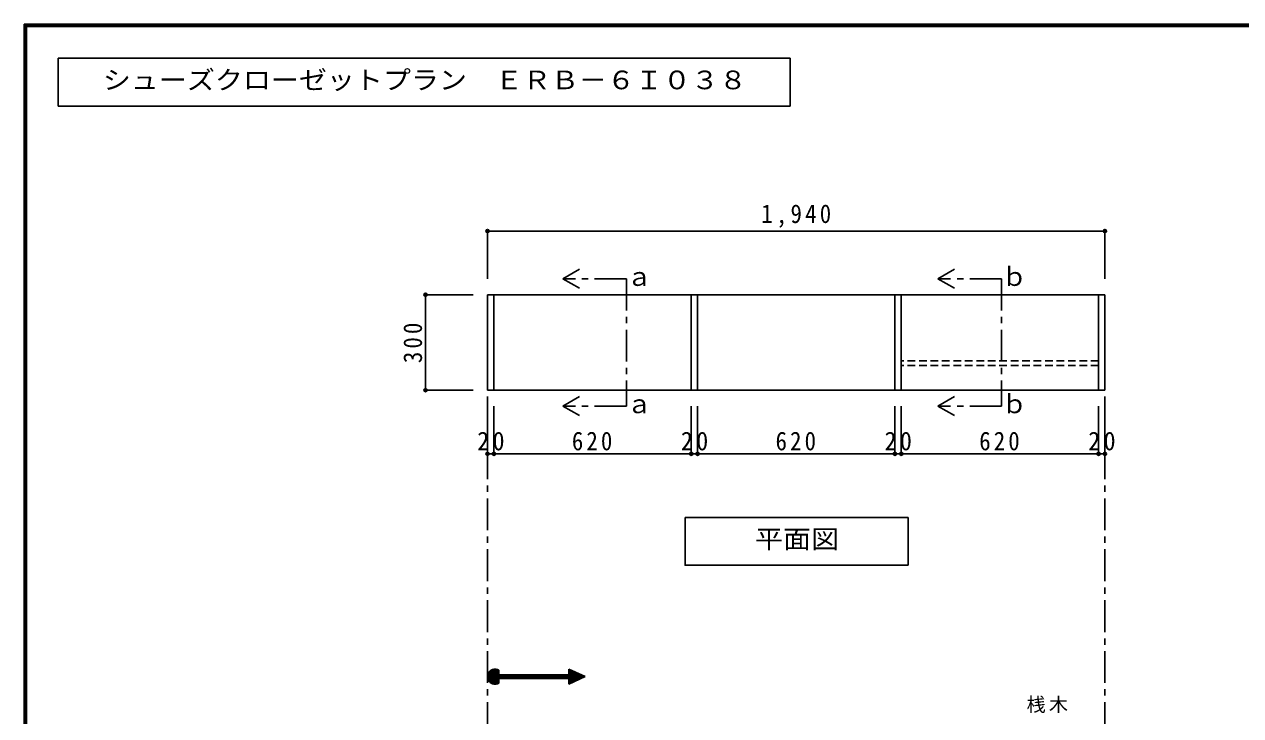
# Model space of a CAD drawing. Units: millimetres at full size, sheet at 1:20. Extents: x -3922 to 3878, y -2932 to 2722.
# Drawn here: x -3922 to -100, y 550 to 2722 of the extents above; entities that cross this region are included whole.
import ezdxf
from ezdxf.enums import TextEntityAlignment as Align

# ---------------------------------------------------------------- set-up
doc = ezdxf.new("R2010")
doc.units = ezdxf.units.MM
doc.header["$LTSCALE"] = 20
doc.header["$PDMODE"] = 32
doc.header["$PDSIZE"] = 10
doc.linetypes.add('CHAIN1', pattern=[8, 5, -1, 1, -1])
doc.linetypes.add('DASHED1', pattern=[1.8, 1.2, -0.6])
for name, color, linetype in [('0-2_本体', 2, 'Continuous'), ('0-3_固定棚', 3, 'Continuous'), ('0-4_可動棚', 3, 'Continuous'), ('0-6_ﾊﾟｲﾌﾟﾊﾝｶﾞｰ', 7, 'Continuous'), ('0-A_文字', 7, 'Continuous'), ('0-B_寸法', 4, 'Continuous'), ('F-1_枠', 6, 'Continuous')]:
    doc.layers.add(name, color=color, linetype=linetype)
doc.styles.add('ＭＳ ゴシック', font='')
doc.styles.get('ＭＳ ゴシック').set_extended_font_data('MS Gothic')

msp = doc.modelspace()

# ---------------------------------------------------------------- linework, layer by layer
at = {"layer": '0-2_本体'}
for p, q in [((-2466.53, 1872.73), (-2446.53, 1872.73)), ((-2466.53, 1572.73), (-2466.53, 1872.73)), ((-2446.53, 1572.73), (-2446.53, 1872.73)), ((-1826.53, 1572.73), (-1826.53, 1872.73)), ((-1826.53, 1872.73), (-1806.53, 1872.73)), ((-1186.53, 1572.73), (-1186.53, 1872.73)), ((-1186.53, 1872.73), (-1166.53, 1872.73)), ((-546.53, 1572.73), (-546.53, 1872.73)), ((-546.53, 1872.73), (-526.53, 1872.73)), ((-526.53, 1572.73), (-526.53, 1872.73)), ((-2466.53, 1572.73), (-2446.53, 1572.73)), ((-546.53, 1572.73), (-526.53, 1572.73))]:
    msp.add_line(p, q, dxfattribs=at)
for points in [[(-1826.53, 1572.73), (-1806.53, 1572.73), (-1806.53, 1872.73)], [(-1186.53, 1572.73), (-1166.53, 1572.73), (-1166.53, 1872.73)]]:
    msp.add_lwpolyline(points, dxfattribs=at)
at = {"layer": '0-3_固定棚'}
for p, q in [((-2446.53, 1872.73), (-1826.53, 1872.73)), ((-1806.53, 1872.73), (-1186.53, 1872.73)), ((-1166.53, 1872.73), (-546.53, 1872.73))]:
    msp.add_line(p, q, dxfattribs=at)
at = {"layer": '0-4_可動棚'}
msp.add_line((-2466.53, 1572.73), (-526.53, 1572.73), dxfattribs=at)
at = {"layer": '0-6_ﾊﾟｲﾌﾟﾊﾝｶﾞｰ', "color": 4, "linetype": 'DASHED1'}
for p, q in [((-546.53, 1665.21), (-1166.53, 1665.21)), ((-546.53, 1650.23), (-1166.53, 1650.23))]:
    msp.add_line(p, q, dxfattribs=at)
at = {"layer": '0-A_文字'}
for p, q in [((-3815.36, 2615.63), (-3815.36, 2465.63)), ((-1515.47, 2615.63), (-3815.36, 2615.63)), ((-1515.47, 2465.63), (-1515.47, 2615.63)), ((-3815.36, 2465.63), (-1515.47, 2465.63)), ((-2230.02, 1922.73), (-2178.06, 1952.73)), ((-1051.36, 1922.73), (-999.39, 1952.73)), ((-2230.02, 1922.73), (-2178.06, 1892.73)), ((-1051.36, 1922.73), (-999.39, 1892.73)), ((-2230.02, 1522.73), (-2178.06, 1552.73)), ((-1051.36, 1522.73), (-999.39, 1552.73)), ((-2230.02, 1522.73), (-2178.06, 1492.73)), ((-1051.36, 1522.73), (-999.39, 1492.73)), ((-1145.03, 1172.73), (-1846.03, 1172.73)), ((-1145.03, 1172.73), (-1145.03, 1022.73)), ((-2466.53, 672.25), (-2442.57, 696.2)), ((-2466.39, 675.22), (-2445.54, 696.06)), ((-2466.34, 669.61), (-2439.93, 696.02)), ((-2465.91, 667.21), (-2437.53, 695.58)), ((-2465.73, 678.71), (-2449.03, 695.4)), ((-2465.28, 665.01), (-2435.34, 694.96)), ((-2464.48, 662.98), (-2433.3, 694.16)), ((-2463.97, 683.29), (-2453.62, 693.65)), ((-2463.54, 661.09), (-2431.42, 693.22)), ((-2462.46, 659.34), (-2431.12, 690.69)), ((-2220.35, 666.7), (-2197.12, 689.93)), ((-2217.52, 666.7), (-2195.19, 689.03)), ((-2214.69, 666.7), (-2193.25, 688.13)), ((-2210.63, 696.21), (-2159.81, 672.6)), ((-2210.63, 678.49), (-2210.63, 696.21)), ((-2210.63, 693.39), (-2208.7, 695.31)), ((-2210.63, 690.56), (-2206.77, 694.42)), ((-2210.63, 687.73), (-2204.84, 693.52)), ((-2210.63, 684.9), (-2202.91, 692.62)), ((-2210.63, 682.07), (-2200.98, 691.72)), ((-2210.63, 679.24), (-2199.05, 690.83)), ((-2461.26, 657.72), (-2431.12, 687.86)), ((-2459.93, 656.22), (-2431.12, 685.03)), ((-2458.48, 654.84), (-2431.12, 682.21)), ((-2456.91, 653.58), (-2431.12, 679.38)), ((-2455.22, 652.44), (-2429.17, 678.49)), ((-2453.4, 651.44), (-2426.34, 678.49)), ((-2451.43, 650.57), (-2423.51, 678.49)), ((-2449.31, 649.87), (-2420.68, 678.49)), ((-2447.01, 649.34), (-2431.12, 665.23)), ((-2444.48, 649.04), (-2431.12, 662.41)), ((-2441.67, 649.02), (-2431.12, 659.58)), ((-2438.45, 649.41), (-2431.12, 656.75)), ((-2434.5, 650.54), (-2431.12, 653.92)), ((-2431.12, 666.7), (-2431.12, 652.15)), ((-2431.12, 666.7), (-2210.63, 666.7)), ((-2429.65, 666.7), (-2417.86, 678.49)), ((-2426.82, 666.7), (-2415.03, 678.49)), ((-2423.99, 666.7), (-2412.2, 678.49)), ((-2421.17, 666.7), (-2409.37, 678.49)), ((-2418.34, 666.7), (-2406.54, 678.49)), ((-2415.51, 666.7), (-2403.71, 678.49)), ((-2412.68, 666.7), (-2400.89, 678.49)), ((-2409.85, 666.7), (-2398.06, 678.49)), ((-2407.02, 666.7), (-2395.23, 678.49)), ((-2404.19, 666.7), (-2392.4, 678.49)), ((-2401.37, 666.7), (-2389.57, 678.49)), ((-2398.54, 666.7), (-2386.74, 678.49)), ((-2395.71, 666.7), (-2383.92, 678.49)), ((-2392.88, 666.7), (-2381.09, 678.49)), ((-2390.05, 666.7), (-2378.26, 678.49)), ((-2387.22, 666.7), (-2375.43, 678.49)), ((-2384.4, 666.7), (-2372.6, 678.49)), ((-2381.57, 666.7), (-2369.77, 678.49)), ((-2378.74, 666.7), (-2366.94, 678.49)), ((-2375.91, 666.7), (-2364.12, 678.49)), ((-2373.08, 666.7), (-2361.29, 678.49)), ((-2370.25, 666.7), (-2358.46, 678.49)), ((-2367.42, 666.7), (-2355.63, 678.49)), ((-2364.6, 666.7), (-2352.8, 678.49)), ((-2361.77, 666.7), (-2349.97, 678.49)), ((-2358.94, 666.7), (-2347.15, 678.49)), ((-2356.11, 666.7), (-2344.32, 678.49)), ((-2353.28, 666.7), (-2341.49, 678.49)), ((-2350.45, 666.7), (-2338.66, 678.49)), ((-2347.63, 666.7), (-2335.83, 678.49)), ((-2344.8, 666.7), (-2333, 678.49)), ((-2341.97, 666.7), (-2330.18, 678.49)), ((-2339.14, 666.7), (-2327.35, 678.49)), ((-2336.31, 666.7), (-2324.52, 678.49)), ((-2333.48, 666.7), (-2321.69, 678.49)), ((-2330.66, 666.7), (-2318.86, 678.49)), ((-2327.83, 666.7), (-2316.03, 678.49)), ((-2325, 666.7), (-2313.2, 678.49)), ((-2322.17, 666.7), (-2310.38, 678.49)), ((-2319.34, 666.7), (-2307.55, 678.49)), ((-2316.51, 666.7), (-2304.72, 678.49)), ((-2313.68, 666.7), (-2301.89, 678.49)), ((-2310.86, 666.7), (-2299.06, 678.49)), ((-2308.03, 666.7), (-2296.23, 678.49)), ((-2305.2, 666.7), (-2293.41, 678.49)), ((-2302.37, 666.7), (-2290.58, 678.49)), ((-2299.54, 666.7), (-2287.75, 678.49)), ((-2296.71, 666.7), (-2284.92, 678.49)), ((-2293.89, 666.7), (-2282.09, 678.49)), ((-2291.06, 666.7), (-2279.26, 678.49)), ((-2288.23, 666.7), (-2276.44, 678.49)), ((-2285.4, 666.7), (-2273.61, 678.49)), ((-2282.57, 666.7), (-2270.78, 678.49)), ((-2279.74, 666.7), (-2267.95, 678.49)), ((-2276.92, 666.7), (-2265.12, 678.49)), ((-2274.09, 666.7), (-2262.29, 678.49)), ((-2271.26, 666.7), (-2259.46, 678.49)), ((-2268.43, 666.7), (-2256.64, 678.49)), ((-2265.6, 666.7), (-2253.81, 678.49)), ((-2262.77, 666.7), (-2250.98, 678.49)), ((-2259.94, 666.7), (-2248.15, 678.49)), ((-2257.12, 666.7), (-2245.32, 678.49)), ((-2254.29, 666.7), (-2242.49, 678.49)), ((-2251.46, 666.7), (-2239.67, 678.49)), ((-2248.63, 666.7), (-2236.84, 678.49)), ((-2245.8, 666.7), (-2234.01, 678.49)), ((-2242.97, 666.7), (-2231.18, 678.49)), ((-2240.15, 666.7), (-2228.35, 678.49)), ((-2237.32, 666.7), (-2225.52, 678.49)), ((-2234.49, 666.7), (-2222.7, 678.49)), ((-2231.66, 666.7), (-2219.87, 678.49)), ((-2228.83, 666.7), (-2217.04, 678.49)), ((-2226, 666.7), (-2214.21, 678.49)), ((-2223.18, 666.7), (-2211.38, 678.49)), ((-2211.86, 666.7), (-2191.32, 687.24)), ((-2210.63, 665.1), (-2189.39, 686.34)), ((-2210.63, 662.27), (-2187.46, 685.44)), ((-2210.63, 659.45), (-2185.53, 684.55)), ((-2210.63, 656.62), (-2183.6, 683.65)), ((-2210.63, 653.79), (-2181.67, 682.75)), ((-2210.63, 650.96), (-2179.74, 681.85)), ((-2210.63, 648.99), (-2159.81, 672.6)), ((-2210.63, 666.7), (-2210.63, 648.99)), ((-2209.04, 649.73), (-2177.81, 680.96)), ((-2203.75, 652.18), (-2175.87, 680.06)), ((-2198.47, 654.64), (-2173.94, 679.16)), ((-2193.19, 657.09), (-2172.01, 678.26)), ((-2187.9, 659.54), (-2170.08, 677.37)), ((-2182.62, 662), (-2168.15, 676.47)), ((-2177.34, 664.45), (-2166.22, 675.57)), ((-2172.06, 666.91), (-2164.29, 674.68)), ((-2166.77, 669.36), (-2162.36, 673.78)), ((-2161.49, 671.82), (-2160.42, 672.88))]:
    msp.add_line(p, q, dxfattribs=at)
at = {"layer": '0-A_文字', "linetype": 'CHAIN1'}
for p, q in [((-2030.02, 1922.73), (-2230.02, 1922.73)), ((-2030.02, 1922.73), (-2030.02, 1522.73)), ((-851.36, 1922.73), (-1051.36, 1922.73)), ((-851.36, 1922.73), (-851.36, 1522.73)), ((-2466.53, 1872.73), (-2466.53, -1511.27)), ((-526.53, 1872.73), (-526.53, -1511.27)), ((-2030.02, 1522.73), (-2230.02, 1522.73)), ((-851.36, 1522.73), (-1051.36, 1522.73))]:
    msp.add_line(p, q, dxfattribs=at)
at = {"layer": '0-A_文字'}
for points in [[(-1846.03, 1172.73), (-1846.03, 1022.73), (-1145.03, 1022.73)], [(-2431.12, 693.04), (-2431.12, 678.49), (-2210.63, 678.49)]]:
    msp.add_lwpolyline(points, dxfattribs=at)
msp.add_arc((-2442.92, 672.6), 23.61, 60, 300, dxfattribs=at)
at = {"layer": '0-B_寸法'}
for p, q in [((-2466.53, 2072.73), (-526.53, 2072.73)), ((-2466.53, 2072.73), (-2466.53, 1922.73)), ((-526.53, 2072.73), (-526.53, 1922.73)), ((-2661.53, 1872.73), (-2511.53, 1872.73)), ((-2661.53, 1872.73), (-2661.53, 1572.73)), ((-2661.53, 1572.73), (-2511.53, 1572.73)), ((-2466.53, 1372.73), (-2466.53, 1522.73)), ((-2446.53, 1372.73), (-2446.53, 1522.73)), ((-1826.53, 1372.73), (-1826.53, 1522.73)), ((-1806.53, 1372.73), (-1806.53, 1522.73)), ((-1186.53, 1372.73), (-1186.53, 1522.73)), ((-1166.53, 1372.73), (-1166.53, 1522.73)), ((-546.53, 1372.73), (-546.53, 1522.73)), ((-526.53, 1372.73), (-526.53, 1522.73)), ((-2466.53, 1372.73), (-2446.53, 1372.73)), ((-2446.53, 1372.73), (-1826.53, 1372.73)), ((-1826.53, 1372.73), (-1806.53, 1372.73)), ((-1806.53, 1372.73), (-1186.53, 1372.73)), ((-1186.53, 1372.73), (-1166.53, 1372.73)), ((-1166.53, 1372.73), (-546.53, 1372.73)), ((-546.53, 1372.73), (-526.53, 1372.73))]:
    msp.add_line(p, q, dxfattribs=at)
at = {"layer": '0-B_寸法', "color": 7}
for p in [(-2466.53, 2072.73), (-526.53, 2072.73), (-2661.53, 1872.73), (-2661.53, 1572.73), (-2466.53, 1372.73), (-2446.53, 1372.73), (-1826.53, 1372.73), (-1806.53, 1372.73), (-1186.53, 1372.73), (-1166.53, 1372.73), (-546.53, 1372.73), (-526.53, 1372.73)]:
    msp.add_point(p, dxfattribs=at)
at = {"layer": 'F-1_枠'}
for p, q in [((-3922.03, 2722.29), (-3922.03, -2864.37)), ((-3922.03, 2722.29), (3877.97, 2722.29)), ((-3922.03, 2718.96), (3877.97, 2718.96)), ((-3922.03, 2715.63), (3877.97, 2715.63)), ((-3918.7, 2722.29), (-3918.7, -2864.37)), ((-3915.36, 2722.29), (-3915.36, -2864.37))]:
    msp.add_line(p, q, dxfattribs=at)

# ---------------------------------------------------------------- texts
at = {"layer": '0-A_文字', "style": 'ＭＳ ゴシック', "width": 1.1}
for s, p in [('シューズクローゼットプラン\u3000ＥＲＢ－６Ｉ０３８', (-3675.36, 2500.63)), ('平面図', (-1626.03, 1057.73))]:
    msp.add_text(s, height=58.65, dxfattribs=at).set_placement(p, align=Align.BOTTOM_LEFT)
at = {"layer": '0-A_文字', "style": 'ＭＳ ゴシック'}
for s, p in [('ｂ', (-851.36, 1882.73)), ('ａ', (-2030.02, 1882.73)), ('ａ', (-2030.02, 1482.73)), ('ｂ', (-851.36, 1482.73))]:
    msp.add_text(s, height=58.65, dxfattribs=at).set_placement(p, align=Align.BOTTOM_LEFT)
at = {"layer": '0-A_文字', "insert": (-772.73, 558.08), "char_height": 43.99, "attachment_point": 7, "style": 'ＭＳ ゴシック'}
msp.add_mtext('\\T1.17;桟木', dxfattribs=at)
at = {"layer": '0-B_寸法', "color": 7, "char_height": 58.65, "attachment_point": 7, "style": 'ＭＳ ゴシック'}
for s, insert in [('\\T1.28;\\W0.9;1,940', (-1606.53, 2082.73)), ('\\T1.27;\\W0.95;20', (-2499.03, 1382.73)), ('\\T1.27;\\W0.9;620', (-2201.53, 1382.73)), ('\\T1.27;\\W0.95;20', (-1859.03, 1382.73)), ('\\T1.27;\\W0.9;620', (-1561.53, 1382.73)), ('\\T1.27;\\W0.95;20', (-1219.03, 1382.73)), ('\\T1.27;\\W0.9;620', (-921.53, 1382.73)), ('\\T1.27;\\W0.95;20', (-579.03, 1382.73))]:
    msp.add_mtext(s, dxfattribs=dict(at, insert=insert))
at = {"layer": '0-B_寸法', "color": 7, "insert": (-2671.53, 1657.73), "char_height": 58.65, "attachment_point": 7, "rotation": 90, "style": 'ＭＳ ゴシック'}
msp.add_mtext('\\T1.27;\\W0.9;300', dxfattribs=at)

doc.saveas('drawing.dxf')
